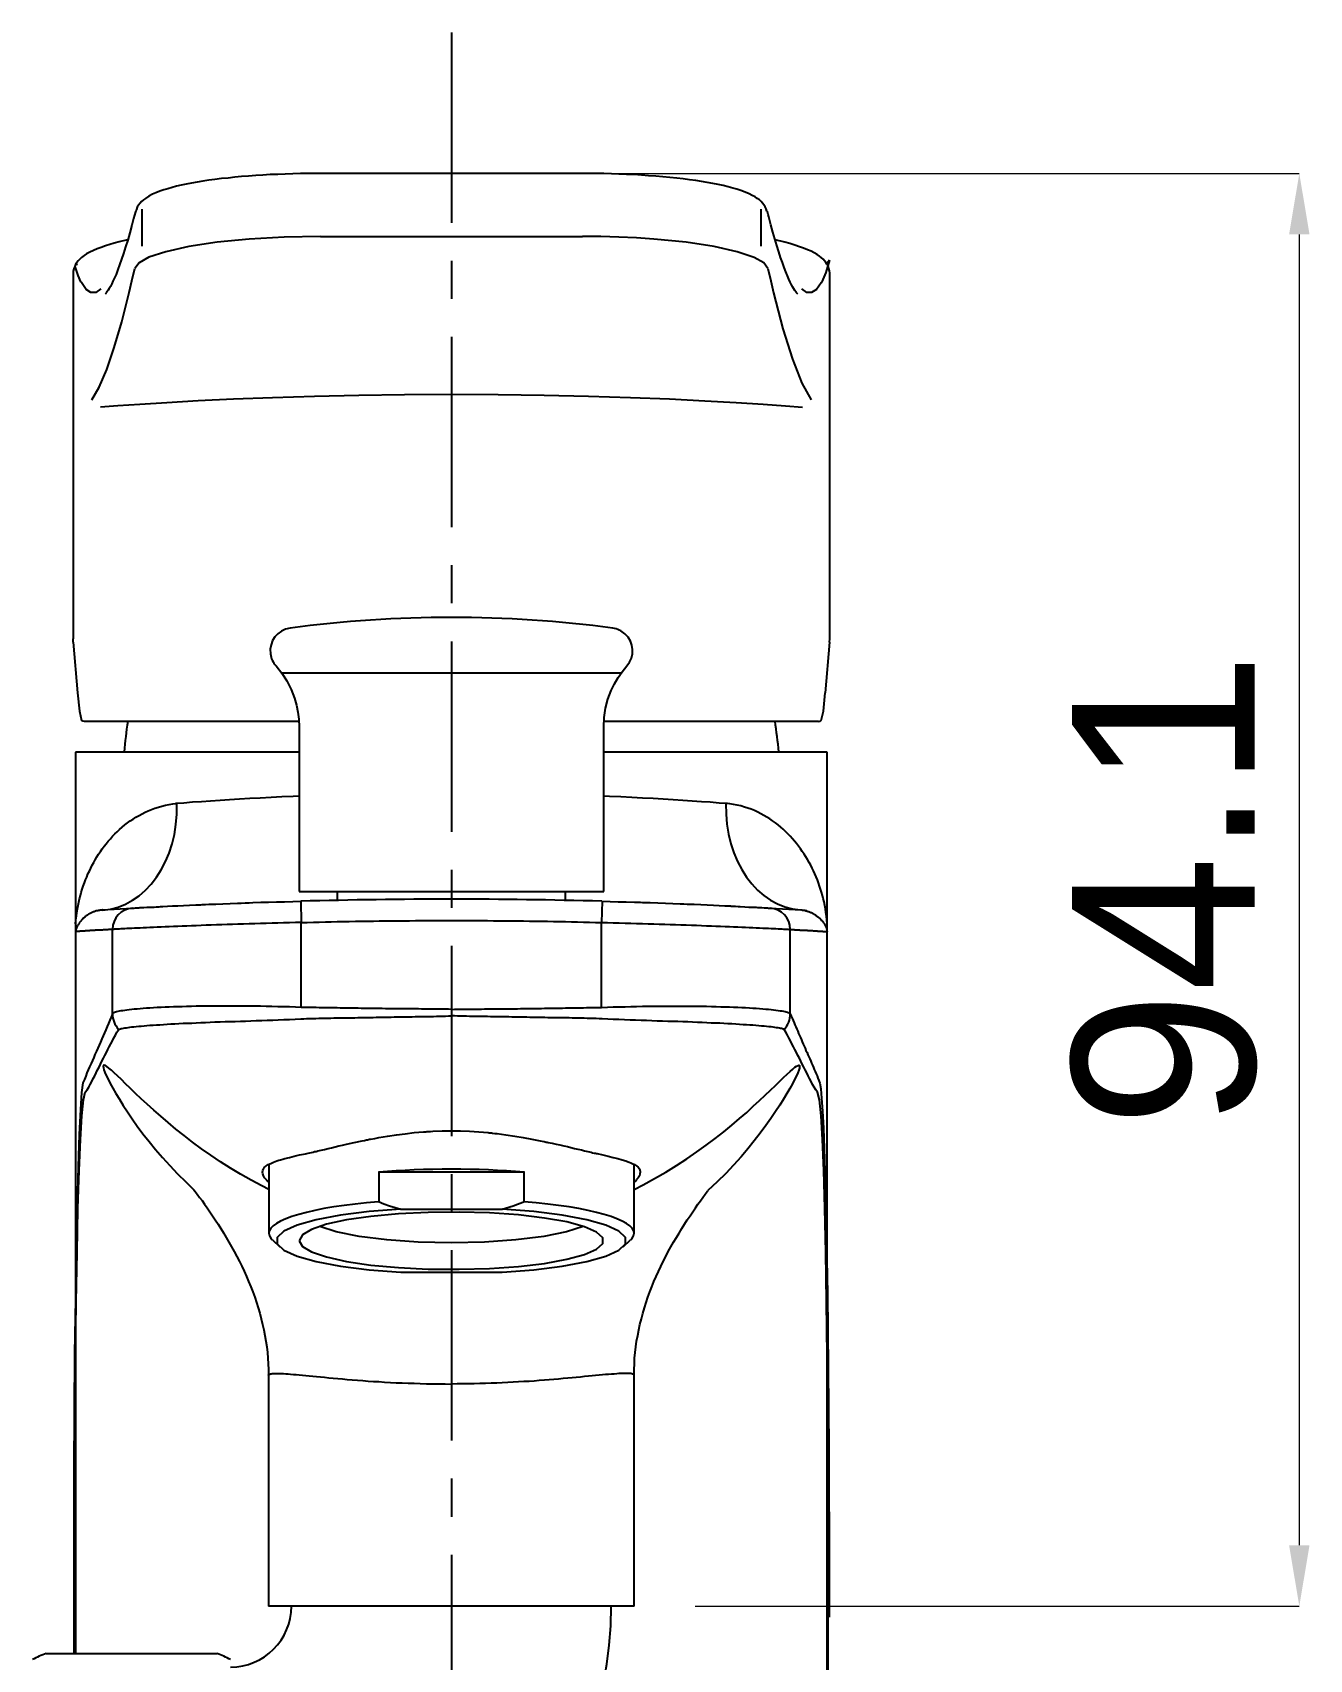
# Model space of a CAD drawing. Extents: x 0 to 1354, y 0 to 992.
# Drawn here: x 298.9 to 382.8, y 373.8 to 480.6 of the extents above; entities that cross this region are included whole.
import ezdxf

# ---------------------------------------------------------------- set-up
doc = ezdxf.new("R2010")
doc.units = 0
doc.header["$LTSCALE"] = 10
doc.header["$MEASUREMENT"] = 0
doc.header["$PDMODE"] = 3
doc.header["$PDSIZE"] = -10
doc.linetypes.add('CENTER', pattern=[2, 1.25, -0.25, 0.25, -0.25])
doc.layers.get('0').update_dxf_attribs({"linetype": 'CONTINUOUS'})
doc.layers.get('DEFPOINTS').update_dxf_attribs({"linetype": 'CONTINUOUS'})
doc.layers.add('1', color=7, linetype='CONTINUOUS')
doc.styles.add('Daelim Dimension', font='')
doc.styles.get('Daelim Dimension').set_extended_font_data('나눔고딕')
doc.dimstyles.new('DEFAULT', dxfattribs={"dimscale": 2, "dimtxt": 6, "dimasz": 2, "dimexe": 0, "dimexo": 2, "dimgap": 1, "dimtad": 1, "dimdec": 1, "dimzin": 9, "dimdsep": 46, "dimtxsty": 'Daelim Dimension', "dimcen": 0.5, "dimclrd": 5, "dimclre": 5, "dimclrt": 7, "dimadec": 1, "dimazin": 0, "dimtfac": 1, "dimtdec": 1, "dimtix": 1, "dimtmove": 0, "dimatfit": 3, "dimfxl": 1, "dimtolj": 1, "dimtzin": 1, "dimlwd": 9, "dimlwe": 9, "dimarcsym": 0})

# ---------------------------------------------------------------- blocks, each defined once
blk = doc.blocks.new('*D7')
at = {"color": 5, "lineweight": 9, "ltscale": 0.5, "transparency": 16777216}
for p, q in [((330.45, 471.39), (382.13, 471.39)), ((382.13, 467.39), (382.13, 381.27)), ((342.45, 377.27), (382.13, 377.27))]:
    blk.add_line(p, q, dxfattribs=at)
at = {"color": 5, "ltscale": 0.5, "transparency": 16777216}
for points in [[(381.46, 467.39), (382.8, 467.39), (382.13, 471.39)], [(381.46, 381.27), (382.8, 381.27), (382.13, 377.27)]]:
    blk.add_solid(points, dxfattribs=at)
at = {"layer": 'DEFPOINTS', "color": 0, "ltscale": 0.5, "transparency": 16777216}
for p in [(326.45, 471.39), (338.45, 377.27), (382.13, 377.27)]:
    blk.add_point(p, dxfattribs=at)
at = {"color": 7, "lineweight": -3, "ltscale": 0.5, "transparency": 16777216, "insert": (373.29, 424.33), "char_height": 12, "attachment_point": 5, "rotation": 90, "style": 'Daelim Dimension'}
blk.add_mtext('\\A1;94.1', dxfattribs=at)

msp = doc.modelspace()

# ---------------------------------------------------------------- linework, layer by layer
at = {"color": 1, "linetype": 'CENTER'}
msp.add_line((326.45, 480.65), (326.45, 307.06), dxfattribs=at)
for points in [[(317.85, 471.39), (317.45, 471.39), (317.05, 471.39), (316.54, 471.38), (316.04, 471.37), (315.53, 471.35), (315.04, 471.33), (314.55, 471.31), (314.07, 471.28), (313.6, 471.25), (313.13, 471.22), (312.67, 471.18), (312.22, 471.14), (311.78, 471.09), (311.34, 471.05), (310.92, 470.99), (310.52, 470.94), (310.12, 470.88), (309.74, 470.82), (309.38, 470.76), (309.03, 470.69), (308.71, 470.62), (308.4, 470.55), (308.1, 470.47), (307.82, 470.39), (307.55, 470.31), (307.29, 470.22), (307.04, 470.12), (306.81, 470.02), (306.58, 469.89), (306.36, 469.75), (306.23, 469.65), (306.1, 469.54), (306, 469.43), (305.9, 469.3), (305.82, 469.17), (305.76, 469.03), (305.74, 468.97), (305.72, 468.9)], [(335.05, 471.39), (317.85, 471.39)], [(347.17, 468.91), (347.17, 468.91), (347.17, 468.92), (347.12, 469.07), (347.05, 469.2), (346.97, 469.33), (346.88, 469.44), (346.78, 469.55), (346.67, 469.65), (346.53, 469.75), (346.39, 469.85), (346.2, 469.95), (346, 470.05), (345.74, 470.17), (345.46, 470.27), (345.2, 470.35), (344.93, 470.43), (344.62, 470.52), (344.29, 470.6), (343.96, 470.67), (343.61, 470.74), (343.25, 470.8), (342.87, 470.86), (342.49, 470.92), (342.09, 470.98), (341.67, 471.03), (341.24, 471.08), (340.8, 471.13), (340.34, 471.17), (339.88, 471.21), (339.4, 471.24), (338.92, 471.28), (338.43, 471.31), (337.95, 471.33), (337.45, 471.35), (336.96, 471.37), (336.46, 471.38), (335.96, 471.39), (335.45, 471.39), (335.25, 471.39), (335.05, 471.39)], [(305.69, 468.87), (305.57, 468.43), (305.46, 468), (305.32, 467.49), (305.19, 467.01), (305.05, 466.56), (304.92, 466.14), (304.79, 465.75), (304.66, 465.39), (304.54, 465.07), (304.42, 464.76), (304.32, 464.53), (304.22, 464.31), (304.14, 464.13), (304.05, 463.97), (303.98, 463.83), (303.9, 463.72), (303.85, 463.63), (303.79, 463.56), (303.75, 463.52), (303.72, 463.49), (303.71, 463.47)], [(305.7, 468.91), (305.69, 468.89), (305.69, 468.87)], [(306.11, 469.04), (306.11, 466.61)], [(346.78, 466.61), (346.78, 469.04)], [(347.21, 468.87), (347.2, 468.89), (347.2, 468.91)], [(349.19, 463.47), (349.17, 463.48), (349.15, 463.51), (349.11, 463.55), (349.06, 463.61), (349.01, 463.69), (348.94, 463.8), (348.87, 463.92), (348.79, 464.07), (348.7, 464.24), (348.61, 464.45), (348.51, 464.67), (348.4, 464.93), (348.3, 465.21), (348.18, 465.53), (348.06, 465.87), (347.94, 466.25), (347.81, 466.65), (347.69, 467.09), (347.56, 467.54), (347.42, 468.02), (347.29, 468.54), (347.25, 468.7), (347.21, 468.87)], [(317.85, 467.25), (315.46, 467.21), (313.17, 467.08), (311.06, 466.87), (309.2, 466.59), (307.69, 466.25), (306.57, 465.88), (305.94, 465.52), (305.66, 465.15)], [(317.85, 467.25), (335.05, 467.25)], [(347.23, 465.15), (346.96, 465.52), (346.33, 465.87), (345.21, 466.25), (343.7, 466.59), (341.86, 466.87), (339.75, 467.08), (338.61, 467.15), (337.44, 467.21), (336.26, 467.24), (335.05, 467.25), (335.05, 467.25), (335.05, 467.25)], [(305.18, 467.02), (304.63, 466.89), (304.31, 466.8), (304.01, 466.72), (303.72, 466.63), (303.45, 466.53), (303.19, 466.43), (302.95, 466.33), (302.71, 466.22), (302.49, 466.1), (302.32, 465.99), (302.16, 465.86), (302.05, 465.76), (301.94, 465.65), (301.85, 465.53), (301.77, 465.4), (301.71, 465.27), (301.65, 465.12), (301.61, 464.97), (301.6, 464.81), (301.6, 464.79), (301.61, 464.77)], [(351.28, 464.77), (351.29, 464.8), (351.29, 464.84), (351.28, 465), (351.23, 465.15), (351.18, 465.29), (351.11, 465.42), (351.04, 465.54), (350.95, 465.65), (350.85, 465.76), (350.74, 465.86), (350.61, 465.96), (350.47, 466.06), (350.27, 466.17), (350.07, 466.28), (349.83, 466.38), (349.58, 466.48), (349.3, 466.58), (348.99, 466.68), (348.68, 466.78), (348.35, 466.87), (347.71, 467.02)], [(302.12, 464.28), (301.94, 464.69), (301.75, 465.21)], [(301.81, 465.46), (301.9, 465.41)], [(302.83, 456.51), (303.32, 457.36), (303.81, 458.52), (304.31, 459.96), (304.8, 461.65), (305.29, 463.56), (305.47, 464.34), (305.66, 465.15)], [(347.23, 465.15), (347.42, 464.34), (347.61, 463.55), (348.22, 461.19), (348.84, 459.19), (349.45, 457.62), (350.07, 456.51)], [(351.28, 465.7), (351.03, 464.88), (350.77, 464.28)], [(351.28, 465.7), (351.08, 465.46)], [(301.6, 464.77), (301.6, 440.82)], [(303.43, 463.8), (303.1, 463.57), (302.77, 463.56), (302.46, 463.77), (302.15, 464.22), (302.14, 464.25), (302.12, 464.28)], [(350.77, 464.28), (350.75, 464.24), (350.73, 464.2), (350.42, 463.76), (350.1, 463.56), (349.78, 463.58), (349.46, 463.8)], [(351.29, 440.82), (351.29, 464.77)], [(303.4, 456.05), (304.53, 456.14), (305.99, 456.24), (307.76, 456.35), (309.81, 456.47), (312.14, 456.58), (314.7, 456.68), (317.45, 456.76), (320.36, 456.83), (323.37, 456.87), (326.44, 456.88), (329.52, 456.87), (332.53, 456.83), (335.45, 456.76), (338.21, 456.68), (340.77, 456.58), (343.1, 456.46), (345.15, 456.35), (346.92, 456.24), (348.38, 456.13), (349.5, 456.04)], [(301.61, 440.6), (301.6, 440.82)], [(301.61, 440.6), (301.89, 437.26)], [(351.28, 440.6), (351, 437.26)], [(351.28, 440.6), (351.29, 440.82)], [(314.93, 439.04), (315.31, 438.56), (315.64, 438.05), (315.92, 437.5), (316.14, 436.93), (316.27, 436.47), (316.37, 436), (316.43, 435.53), (316.45, 435.04)], [(315.29, 438.59), (337.6, 438.59)], [(336.45, 435.04), (336.48, 435.66), (336.57, 436.26), (336.72, 436.85), (336.94, 437.42), (337.15, 437.86), (337.39, 438.27), (337.66, 438.66), (337.97, 439.04)], [(301.89, 437.26), (302.02, 436.06), (302.15, 435.46)], [(350.74, 435.46), (350.88, 436.06), (351, 437.26)], [(302.35, 435.39), (302.24, 435.41), (302.15, 435.46)], [(316.41, 435.39), (313.73, 435.39), (311.2, 435.39), (308.91, 435.39), (306.9, 435.39), (305.22, 435.39), (303.9, 435.39), (302.95, 435.39), (302.35, 435.39)], [(316.45, 435.04), (316.45, 424.23)], [(336.45, 424.23), (336.45, 435.04)], [(350.55, 435.39), (349.95, 435.39), (349, 435.39), (347.68, 435.39), (346, 435.39), (343.99, 435.39), (341.7, 435.39), (339.18, 435.39), (336.49, 435.39)], [(350.55, 435.39), (350.66, 435.41), (350.74, 435.46)], [(301.77, 433.38), (301.77, 433.38), (301.77, 433.38)], [(302.14, 433.38), (301.77, 433.38)], [(316.43, 433.38), (313.88, 433.38), (311.51, 433.38), (309.35, 433.38), (307.28, 433.38), (305.5, 433.38), (304.03, 433.38), (302.94, 433.38), (302.16, 433.38)], [(350.73, 433.38), (349.95, 433.38), (348.86, 433.38), (347.39, 433.38), (345.62, 433.38), (343.54, 433.38), (341.38, 433.38), (339, 433.38), (336.45, 433.38)], [(351.12, 433.38), (350.75, 433.38)], [(351.12, 433.38), (351.12, 433.38), (351.12, 433.38)], [(314.45, 405.12), (314.42, 405.15), (314.4, 405.17), (314.39, 405.18), (314.37, 405.2), (314.35, 405.22), (314.32, 405.25), (314.29, 405.29), (314.18, 405.42), (314.11, 405.55), (314.06, 405.67), (314.05, 405.79), (314.06, 405.89), (314.11, 406), (314.12, 406.02), (314.14, 406.05), (314.16, 406.07), (314.18, 406.1), (314.23, 406.15), (314.28, 406.19), (314.42, 406.28), (314.58, 406.36), (314.77, 406.44), (314.99, 406.52), (315.11, 406.56), (315.23, 406.6), (315.37, 406.63), (315.51, 406.67), (315.81, 406.75), (316.13, 406.83), (316.48, 406.91), (316.86, 406.99), (317.05, 407.03), (317.25, 407.08), (317.36, 407.1), (317.46, 407.13), (317.51, 407.14), (317.57, 407.15), (317.62, 407.17), (317.68, 407.18), (317.9, 407.23), (318.12, 407.28), (318.35, 407.34), (318.58, 407.39), (318.82, 407.45), (319.06, 407.51), (319.3, 407.56), (319.55, 407.62), (320.06, 407.73), (320.59, 407.84), (320.73, 407.87), (320.86, 407.9), (320.93, 407.91), (321, 407.92), (321.07, 407.94), (321.14, 407.95), (321.41, 408), (321.69, 408.05), (322.26, 408.15), (322.83, 408.24), (323.42, 408.31), (324.01, 408.38), (324.31, 408.41), (324.61, 408.43), (324.69, 408.44), (324.76, 408.44), (324.84, 408.45), (324.91, 408.45), (325.07, 408.46), (325.22, 408.47), (325.83, 408.5), (326.43, 408.5), (327.04, 408.5), (327.64, 408.47), (328.25, 408.43), (328.85, 408.38), (328.93, 408.37), (329, 408.37), (329.08, 408.36), (329.15, 408.35), (329.3, 408.33), (329.45, 408.32), (329.74, 408.28), (330.03, 408.24), (330.61, 408.15), (331.17, 408.06), (331.73, 407.95), (332.27, 407.85), (332.41, 407.82), (332.54, 407.79), (332.61, 407.78), (332.67, 407.76), (332.74, 407.75), (332.8, 407.74), (333.06, 407.68), (333.32, 407.62), (333.57, 407.57), (333.82, 407.51), (334.06, 407.46), (334.29, 407.4), (334.53, 407.34), (334.75, 407.29), (334.98, 407.24), (335.19, 407.18), (335.41, 407.14), (335.62, 407.09), (335.72, 407.06), (335.82, 407.04), (335.87, 407.03), (335.92, 407.02), (335.97, 407.01), (336.02, 407), (336.4, 406.91), (336.75, 406.83), (337.07, 406.75), (337.37, 406.67), (337.65, 406.6), (337.9, 406.52), (337.95, 406.5), (338.01, 406.48), (338.06, 406.46), (338.12, 406.44), (338.22, 406.4), (338.31, 406.36), (338.47, 406.28), (338.61, 406.19), (338.71, 406.1), (338.79, 406), (338.8, 405.98), (338.81, 405.95), (338.82, 405.92), (338.83, 405.9), (338.84, 405.84), (338.85, 405.79), (338.83, 405.67), (338.79, 405.55), (338.71, 405.42), (338.61, 405.29), (338.55, 405.22), (338.48, 405.15), (338.44, 405.12)], [(314.45, 406.29), (314.45, 401.77)], [(338.44, 401.72), (338.44, 406.28)], [(321.65, 405.81), (331.24, 405.81)], [(321.67, 405.81), (322.24, 405.85), (322.82, 405.89), (323.41, 405.92), (324.01, 405.95), (324.61, 405.97), (325.22, 405.98), (325.83, 405.99), (326.45, 405.99), (327.06, 405.99), (327.67, 405.98), (328.28, 405.97), (328.89, 405.95), (329.48, 405.92), (330.07, 405.89), (330.65, 405.85), (331.22, 405.81)], [(321.67, 405.81), (321.67, 404.82), (321.67, 403.84)], [(331.22, 403.84), (331.22, 404.82), (331.22, 405.81)], [(321.66, 403.84), (320.88, 403.77), (320.12, 403.69), (319.4, 403.6), (318.72, 403.5), (318.07, 403.39), (317.47, 403.27), (316.92, 403.14), (316.42, 403.01), (315.97, 402.87), (315.57, 402.72), (315.23, 402.57), (314.96, 402.42), (314.74, 402.26), (314.58, 402.1), (314.49, 401.94), (314.45, 401.77), (314.49, 401.61), (314.58, 401.45), (314.68, 401.34)], [(323.12, 403.35), (321.04, 403.19), (319.16, 402.95), (317.57, 402.65), (316.31, 402.3), (315.45, 401.91), (315.01, 401.49), (315.01, 401.07), (315.45, 400.65), (316.31, 400.26), (317.57, 399.91), (319.16, 399.61), (321.04, 399.37), (323.12, 399.21)], [(316.45, 401.28), (316.66, 400.9), (317.26, 400.54), (318.25, 400.21), (319.56, 399.92), (321.16, 399.68), (322.98, 399.52), (324.93, 399.42), (326.95, 399.4), (328.95, 399.46), (330.85, 399.59), (332.56, 399.79), (334.03, 400.06), (335.18, 400.37), (335.98, 400.72), (336.39, 401.09), (336.39, 401.47), (335.98, 401.84), (335.18, 402.19), (334.03, 402.51), (332.56, 402.77), (330.85, 402.97), (328.95, 403.1), (326.95, 403.16), (324.93, 403.14), (322.98, 403.04), (321.16, 402.88), (319.56, 402.64), (318.25, 402.36), (317.26, 402.02), (316.66, 401.66), (316.45, 401.28)], [(321.65, 403.85), (322.01, 403.71), (322.38, 403.58), (322.75, 403.46), (323.12, 403.35)], [(323.12, 403.35), (329.77, 403.35)], [(329.77, 403.35), (330.51, 403.58), (331.24, 403.85)], [(329.77, 399.21), (331.86, 399.37), (333.73, 399.61), (335.33, 399.91), (336.58, 400.26), (337.44, 400.65), (337.88, 401.07), (337.88, 401.49), (337.44, 401.91), (336.58, 402.3), (335.33, 402.65), (333.73, 402.95), (331.86, 403.19), (329.77, 403.35)], [(338.22, 401.34), (338.31, 401.45), (338.41, 401.61), (338.44, 401.77), (338.41, 401.94), (338.31, 402.1), (338.16, 402.26), (337.94, 402.42), (337.66, 402.57), (337.32, 402.72), (336.93, 402.87), (336.48, 403.01), (335.97, 403.14), (335.42, 403.27), (334.82, 403.39), (334.18, 403.5), (333.49, 403.6), (332.77, 403.69), (332.02, 403.77), (331.23, 403.84)], [(326.45, 401.14), (324.27, 401.19), (322.21, 401.33), (320.38, 401.56), (318.88, 401.86), (317.8, 402.22)], [(335.1, 402.22), (334.01, 401.86), (332.51, 401.56), (330.68, 401.33), (328.63, 401.19), (326.45, 401.14)], [(314.69, 401.33), (315.17, 400.87)], [(337.73, 400.87), (338.2, 401.33)], [(323.12, 399.21), (329.77, 399.21)], [(338.45, 377.27), (338.24, 377.27), (337.64, 377.27), (336.65, 377.27), (335.31, 377.27), (333.68, 377.27), (331.79, 377.27), (329.73, 377.27), (327.55, 377.27), (325.33, 377.27), (323.15, 377.27), (321.09, 377.27), (319.2, 377.27), (317.57, 377.27), (316.23, 377.27), (315.24, 377.27), (314.64, 377.27), (314.43, 377.27)], [(299.83, 374.17), (299.86, 374.17), (299.9, 374.17), (299.95, 374.17), (300.02, 374.17), (300.1, 374.17), (300.12, 374.17), (300.14, 374.17), (300.17, 374.17), (300.19, 374.17), (300.24, 374.17), (300.3, 374.17), (300.42, 374.17), (300.55, 374.17), (300.69, 374.17), (300.85, 374.17), (300.89, 374.17), (300.93, 374.17), (300.97, 374.17), (301.01, 374.17), (301.1, 374.17), (301.19, 374.17), (301.37, 374.17), (301.57, 374.17), (301.77, 374.17), (301.98, 374.17), (302.09, 374.17), (302.2, 374.17), (302.25, 374.17), (302.31, 374.17), (302.36, 374.17), (302.42, 374.17), (302.65, 374.17), (302.89, 374.17), (303.13, 374.17), (303.37, 374.17), (303.62, 374.17), (303.88, 374.17), (303.94, 374.17), (304, 374.17), (304.07, 374.17), (304.13, 374.17), (304.26, 374.17), (304.39, 374.17), (304.65, 374.17), (304.91, 374.17), (305.17, 374.17), (305.44, 374.17), (305.57, 374.17), (305.7, 374.17), (305.77, 374.17), (305.83, 374.17), (305.9, 374.17), (305.97, 374.17), (306.23, 374.17), (306.49, 374.17), (306.75, 374.17), (307, 374.17), (307.25, 374.17), (307.5, 374.17), (307.62, 374.17), (307.75, 374.17), (307.81, 374.17), (307.87, 374.17), (307.93, 374.17), (307.99, 374.17), (308.22, 374.17), (308.45, 374.17), (308.68, 374.17), (308.89, 374.17), (309.1, 374.17), (309.3, 374.17), (309.4, 374.17), (309.5, 374.17), (309.55, 374.17), (309.59, 374.17), (309.64, 374.17), (309.69, 374.17), (309.86, 374.17), (310.03, 374.17), (310.18, 374.17), (310.32, 374.17), (310.46, 374.17), (310.58, 374.17), (310.6, 374.17), (310.63, 374.17), (310.66, 374.17), (310.68, 374.17), (310.73, 374.17), (310.78, 374.17), (310.86, 374.17), (310.92, 374.17), (310.98, 374.17), (311.01, 374.17), (311.02, 374.17), (311.03, 374.17), (311.03, 374.17), (311.04, 374.17), (311.04, 374.17), (311.04, 374.17)]]:
    msp.add_lwpolyline(points)
for points in [[(315.85, 441.52), (315.03, 441.41), (314.45, 440.66), (314.56, 439.83), (314.6, 439.54), (314.73, 439.26), (314.93, 439.04)], [(337.97, 439.04), (338.52, 439.65), (338.46, 440.6), (337.84, 441.15), (337.62, 441.35), (337.34, 441.48), (337.05, 441.52)]]:
    msp.add_open_spline(points, degree=3, knots=[0, 0, 0, 0, 1, 1, 1, 2, 2, 2, 2])
for points in [[(337.05, 441.52), (330.01, 442.46), (322.88, 442.46), (315.85, 441.52)], [(305.19, 435.39), (305.09, 434.73), (305.01, 434.06), (304.95, 433.39)], [(347.95, 433.39), (347.88, 434.06), (347.8, 434.73), (347.7, 435.4)], [(311.94, 373.27), (314.15, 373.27), (315.94, 375.06), (315.94, 377.27)], [(311.94, 352.27), (325.75, 352.27), (336.94, 363.46), (336.94, 377.27)], [(299.83, 374.17), (299.53, 374.05), (299.23, 373.91), (298.94, 373.77)], [(311.94, 373.77), (311.65, 373.91), (311.35, 374.05), (311.05, 374.17)]]:
    msp.add_open_spline(points, degree=3)
at = {"layer": '1'}
for p, q in [((316.55, 423.58), (316.59, 422.18)), ((336.34, 423.58), (336.31, 422.18)), ((316.59, 416.61), (316.59, 422.18)), ((336.31, 416.61), (336.31, 422.18)), ((304.19, 416.18), (304.19, 421.73)), ((348.7, 416.18), (348.7, 421.73)), ((314.44, 392.45), (314.44, 377.27)), ((338.44, 377.27), (338.44, 392.45))]:
    msp.add_line(p, q, dxfattribs=at)
for points in [[(301.77, 433.38), (301.77, 374.17)], [(351.12, 312.89), (351.12, 433.38)], [(301.77, 422.1), (301.79, 422.34), (301.82, 422.61), (301.85, 422.85), (301.89, 423.08), (301.93, 423.3), (301.98, 423.52), (302.03, 423.74), (302.08, 423.95), (302.14, 424.16), (302.2, 424.37), (302.27, 424.57), (302.34, 424.78), (302.42, 424.98), (302.5, 425.17), (302.58, 425.37), (302.67, 425.56), (302.76, 425.75), (302.86, 425.94), (302.96, 426.13), (303.06, 426.31), (303.17, 426.49), (303.28, 426.67), (303.4, 426.85), (303.52, 427.02), (303.65, 427.19), (303.78, 427.36), (303.91, 427.53), (304.05, 427.69), (304.2, 427.85), (304.35, 428), (304.5, 428.15), (304.66, 428.3), (304.83, 428.45), (305, 428.59), (305.17, 428.72), (305.35, 428.86), (305.54, 428.98), (305.73, 429.1), (305.93, 429.22), (306.13, 429.33), (306.33, 429.43), (306.54, 429.52), (306.76, 429.61), (306.98, 429.69), (307.2, 429.76), (307.44, 429.83), (307.67, 429.88), (307.92, 429.93), (308.16, 429.97), (308.42, 429.99)], [(316.45, 430.49), (316.06, 430.47), (315.32, 430.44), (314.6, 430.4), (313.89, 430.36), (313.21, 430.32), (312.54, 430.28), (311.88, 430.24), (311.25, 430.2), (310.63, 430.16), (310.03, 430.12), (309.44, 430.08), (308.87, 430.03), (308.32, 429.99)], [(344.58, 429.99), (344.02, 430.03), (343.45, 430.08), (342.87, 430.12), (342.26, 430.16), (341.65, 430.2), (341.01, 430.24), (340.36, 430.28), (339.69, 430.32), (339, 430.36), (338.29, 430.4), (337.57, 430.44), (336.83, 430.47), (336.45, 430.49)], [(351.12, 422.11), (351.1, 422.35), (351.08, 422.61), (351.04, 422.85), (351.01, 423.09), (350.96, 423.31), (350.92, 423.53), (350.87, 423.75), (350.81, 423.96), (350.75, 424.17), (350.69, 424.38), (350.62, 424.58), (350.55, 424.78), (350.48, 424.98), (350.4, 425.18), (350.31, 425.38), (350.23, 425.57), (350.13, 425.76), (350.04, 425.95), (349.94, 426.13), (349.83, 426.32), (349.72, 426.5), (349.61, 426.68), (349.49, 426.85), (349.37, 427.03), (349.25, 427.2), (349.12, 427.37), (348.98, 427.53), (348.84, 427.69), (348.7, 427.85), (348.55, 428.01), (348.39, 428.16), (348.23, 428.31), (348.07, 428.45), (347.9, 428.59), (347.72, 428.73), (347.54, 428.86), (347.35, 428.99), (347.16, 429.11), (346.97, 429.22), (346.77, 429.33), (346.56, 429.43), (346.35, 429.53), (346.14, 429.62), (345.92, 429.7), (345.69, 429.77), (345.46, 429.84), (345.22, 429.89), (344.98, 429.94), (344.73, 429.97), (344.47, 430)], [(305.53, 423.13), (305.56, 423.13), (305.61, 423.13), (305.69, 423.14), (305.79, 423.14), (305.8, 423.14), (305.82, 423.15), (305.84, 423.15), (305.85, 423.15), (305.88, 423.15), (305.92, 423.15), (305.99, 423.16), (306.07, 423.16), (306.25, 423.17), (306.45, 423.18), (306.67, 423.19), (306.92, 423.2), (307.05, 423.21), (307.19, 423.22), (307.26, 423.22), (307.34, 423.23), (307.41, 423.23), (307.49, 423.23), (307.8, 423.25), (308.13, 423.27), (308.49, 423.28), (308.86, 423.3), (309.25, 423.32), (309.66, 423.34), (309.76, 423.34), (309.87, 423.35), (309.98, 423.35), (310.08, 423.36), (310.3, 423.37), (310.52, 423.38), (310.97, 423.39), (311.44, 423.41), (311.91, 423.43), (312.4, 423.45), (312.65, 423.46), (312.9, 423.47), (313.16, 423.48), (313.41, 423.49), (313.93, 423.51), (314.44, 423.52), (314.97, 423.54), (315.49, 423.55), (316.03, 423.57), (316.56, 423.58)], [(316.45, 424.23), (316.67, 424.23), (317.31, 424.23), (318.36, 424.23), (319.76, 424.23), (321.45, 424.23), (323.36, 424.23), (325.4, 424.23), (327.49, 424.23), (329.54, 424.23), (331.45, 424.23), (333.14, 424.23), (334.54, 424.23), (335.58, 424.23), (336.23, 424.23), (336.45, 424.23)], [(318.95, 424.23), (318.95, 423.64)], [(333.95, 423.64), (333.95, 424.23)], [(336.33, 423.58), (336.87, 423.57), (337.4, 423.55), (337.93, 423.54), (338.46, 423.52), (338.53, 423.52), (338.59, 423.52), (338.66, 423.52), (338.73, 423.51), (338.86, 423.51), (338.99, 423.5), (339.24, 423.5), (339.5, 423.49), (340.01, 423.47), (340.5, 423.45), (340.99, 423.43), (341.46, 423.41), (341.7, 423.4), (341.93, 423.39), (341.99, 423.39), (342.05, 423.39), (342.11, 423.39), (342.16, 423.38), (342.28, 423.38), (342.39, 423.38), (342.83, 423.36), (343.25, 423.34), (343.65, 423.32), (344.04, 423.3), (344.41, 423.28), (344.77, 423.27), (344.81, 423.26), (344.86, 423.26), (344.9, 423.26), (344.94, 423.26), (345.02, 423.25), (345.11, 423.25), (345.27, 423.24), (345.42, 423.23), (345.71, 423.22), (345.98, 423.2), (346.23, 423.19), (346.45, 423.18), (346.55, 423.17), (346.65, 423.17), (346.7, 423.17), (346.74, 423.16), (346.79, 423.16), (346.83, 423.16), (346.98, 423.15), (347.11, 423.14), (347.21, 423.14), (347.28, 423.13), (347.33, 423.13), (347.36, 423.13)], [(303.22, 422.96), (303.17, 422.95), (303.12, 422.94), (303.08, 422.92), (303.03, 422.91), (302.98, 422.89), (302.94, 422.88), (302.89, 422.86), (302.85, 422.84), (302.81, 422.82), (302.77, 422.8), (302.73, 422.78), (302.69, 422.76), (302.65, 422.74), (302.61, 422.72), (302.58, 422.69), (302.54, 422.67), (302.51, 422.65), (302.47, 422.62), (302.44, 422.6), (302.41, 422.57), (302.38, 422.55), (302.35, 422.52), (302.32, 422.5), (302.29, 422.47), (302.26, 422.44), (302.23, 422.42), (302.2, 422.39), (302.18, 422.36), (302.15, 422.33), (302.13, 422.31), (302.1, 422.28), (302.08, 422.25), (302.06, 422.22), (302.03, 422.19), (302.01, 422.16), (301.99, 422.13), (301.97, 422.1), (301.95, 422.07), (301.93, 422.04), (301.91, 422.01), (301.9, 421.98), (301.88, 421.94), (301.86, 421.91), (301.85, 421.88), (301.83, 421.84), (301.82, 421.81), (301.81, 421.77), (301.79, 421.73), (301.78, 421.68), (301.77, 421.58)], [(303.53, 423.01), (303.52, 423.01), (303.51, 423), (303.51, 423), (303.5, 423), (303.5, 423), (303.49, 423), (303.48, 423), (303.48, 423), (303.47, 423), (303.46, 423), (303.46, 423), (303.45, 423), (303.44, 423), (303.44, 423), (303.43, 423), (303.43, 423), (303.42, 423), (303.41, 423), (303.41, 422.99), (303.4, 422.99), (303.39, 422.99), (303.39, 422.99), (303.38, 422.99), (303.38, 422.99), (303.37, 422.99), (303.36, 422.99), (303.36, 422.99), (303.35, 422.99), (303.35, 422.99), (303.34, 422.98), (303.33, 422.98), (303.33, 422.98), (303.32, 422.98), (303.32, 422.98), (303.31, 422.98), (303.3, 422.98), (303.3, 422.98), (303.29, 422.98), (303.29, 422.98), (303.28, 422.97), (303.27, 422.97), (303.27, 422.97), (303.26, 422.97), (303.26, 422.97), (303.25, 422.97), (303.25, 422.97), (303.24, 422.97), (303.23, 422.96), (303.23, 422.96), (303.22, 422.96)], [(303.46, 423.01), (305.53, 423.13)], [(316.59, 422.18), (316.2, 422.18), (315.82, 422.17), (315.43, 422.16), (315.05, 422.15), (314.67, 422.14), (314.28, 422.12), (313.91, 422.11), (313.53, 422.1), (313.16, 422.09), (312.79, 422.08), (312.43, 422.07), (312.07, 422.06), (311.72, 422.05), (311.37, 422.03), (311.02, 422.02), (310.68, 422.01), (310.35, 422), (310.02, 421.98), (309.69, 421.97), (309.38, 421.96), (309.07, 421.95), (308.77, 421.94), (308.48, 421.92), (308.19, 421.91), (307.91, 421.9), (307.64, 421.89), (307.38, 421.88), (307.13, 421.87), (306.88, 421.86), (306.65, 421.85), (306.42, 421.84), (306.21, 421.83), (306, 421.82), (305.81, 421.81), (305.63, 421.8), (305.45, 421.79), (305.29, 421.78), (305.14, 421.78), (304.99, 421.77), (304.86, 421.76), (304.74, 421.76), (304.63, 421.75), (304.54, 421.75), (304.45, 421.74), (304.38, 421.74), (304.32, 421.74), (304.27, 421.73), (304.23, 421.73), (304.21, 421.73), (304.19, 421.73)], [(316.59, 422.18), (316.98, 422.19), (317.38, 422.2), (317.77, 422.21), (318.17, 422.22), (318.56, 422.23), (318.95, 422.24), (319.35, 422.25), (319.74, 422.25), (320.14, 422.26), (320.53, 422.27), (320.93, 422.27), (321.32, 422.28), (321.71, 422.29), (322.11, 422.29), (322.5, 422.29), (322.9, 422.3), (323.29, 422.3), (323.69, 422.3), (324.08, 422.31), (324.48, 422.31), (324.87, 422.31), (325.26, 422.31), (325.66, 422.31), (326.05, 422.31), (326.45, 422.32), (326.84, 422.31), (327.24, 422.31), (327.63, 422.31), (328.02, 422.31), (328.42, 422.31), (328.81, 422.31), (329.21, 422.3), (329.6, 422.3), (330, 422.3), (330.39, 422.29), (330.78, 422.29), (331.18, 422.29), (331.57, 422.28), (331.97, 422.27), (332.36, 422.27), (332.76, 422.26), (333.15, 422.25), (333.55, 422.25), (333.94, 422.24), (334.33, 422.23), (334.73, 422.22), (335.12, 422.21), (335.52, 422.2), (335.91, 422.19), (336.31, 422.18)], [(336.31, 422.18), (336.69, 422.18), (337.08, 422.17), (337.46, 422.16), (337.85, 422.15), (338.23, 422.14), (338.61, 422.12), (338.99, 422.11), (339.36, 422.1), (339.73, 422.09), (340.1, 422.08), (340.46, 422.07), (340.82, 422.06), (341.17, 422.05), (341.52, 422.03), (341.87, 422.02), (342.21, 422.01), (342.55, 422), (342.88, 421.98), (343.2, 421.97), (343.52, 421.96), (343.82, 421.95), (344.12, 421.94), (344.42, 421.92), (344.7, 421.91), (344.98, 421.9), (345.25, 421.89), (345.51, 421.88), (345.77, 421.87), (346.01, 421.86), (346.25, 421.85), (346.47, 421.84), (346.69, 421.83), (346.89, 421.82), (347.08, 421.81), (347.27, 421.8), (347.44, 421.79), (347.6, 421.78), (347.76, 421.78), (347.9, 421.77), (348.03, 421.76), (348.15, 421.76), (348.26, 421.75), (348.36, 421.75), (348.44, 421.74), (348.51, 421.74), (348.57, 421.74), (348.62, 421.73), (348.66, 421.73), (348.69, 421.73), (348.7, 421.73)], [(347.36, 423.13), (349.43, 423.01)], [(349.47, 423.01), (349.47, 423.01), (349.48, 423), (349.49, 423), (349.49, 423), (349.5, 423), (349.51, 423), (349.51, 423), (349.52, 423), (349.53, 423), (349.53, 423), (349.54, 423), (349.55, 423), (349.55, 423), (349.56, 423), (349.56, 423), (349.57, 423), (349.58, 423), (349.58, 422.99), (349.59, 422.99), (349.6, 422.99), (349.6, 422.99), (349.61, 422.99), (349.61, 422.99), (349.62, 422.99), (349.63, 422.99), (349.63, 422.99), (349.64, 422.99), (349.65, 422.99), (349.65, 422.99), (349.66, 422.98), (349.66, 422.98), (349.67, 422.98), (349.68, 422.98), (349.68, 422.98), (349.69, 422.98), (349.69, 422.98), (349.7, 422.98), (349.71, 422.98), (349.71, 422.97), (349.72, 422.97), (349.72, 422.97), (349.73, 422.97), (349.74, 422.97), (349.74, 422.97), (349.75, 422.97), (349.75, 422.97), (349.76, 422.97), (349.76, 422.96), (349.77, 422.96), (349.78, 422.96)], [(349.67, 422.97), (349.72, 422.96), (349.77, 422.94), (349.82, 422.93), (349.87, 422.91), (349.91, 422.9), (349.96, 422.88), (350, 422.86), (350.04, 422.85), (350.09, 422.83), (350.13, 422.81), (350.17, 422.79), (350.2, 422.77), (350.24, 422.74), (350.28, 422.72), (350.32, 422.7), (350.35, 422.68), (350.39, 422.65), (350.42, 422.63), (350.45, 422.61), (350.49, 422.58), (350.52, 422.56), (350.55, 422.53), (350.58, 422.5), (350.61, 422.48), (350.64, 422.45), (350.66, 422.42), (350.69, 422.4), (350.72, 422.37), (350.74, 422.34), (350.77, 422.31), (350.79, 422.28), (350.82, 422.26), (350.84, 422.23), (350.86, 422.2), (350.88, 422.17), (350.9, 422.14), (350.92, 422.11), (350.94, 422.08), (350.96, 422.05), (350.98, 422.01), (351, 421.98), (351.01, 421.95), (351.03, 421.92), (351.04, 421.88), (351.06, 421.85), (351.07, 421.81), (351.09, 421.78), (351.1, 421.73), (351.11, 421.69), (351.12, 421.59)], [(304.19, 421.73), (304.14, 421.73), (304.09, 421.72), (304.04, 421.72), (303.99, 421.72), (303.94, 421.72), (303.89, 421.71), (303.84, 421.71), (303.79, 421.71), (303.74, 421.7), (303.69, 421.7), (303.64, 421.7), (303.59, 421.7), (303.53, 421.69), (303.48, 421.69), (303.43, 421.69), (303.38, 421.68), (303.33, 421.68), (303.28, 421.68), (303.23, 421.68), (303.18, 421.67), (303.13, 421.67), (303.08, 421.67), (303.03, 421.66), (302.98, 421.66), (302.93, 421.66), (302.88, 421.65), (302.83, 421.65), (302.78, 421.65), (302.73, 421.65), (302.68, 421.64), (302.63, 421.64), (302.58, 421.64), (302.53, 421.63), (302.48, 421.63), (302.42, 421.63), (302.37, 421.62), (302.32, 421.62), (302.27, 421.62), (302.22, 421.62), (302.17, 421.61), (302.12, 421.61), (302.07, 421.61), (302.02, 421.6), (301.97, 421.6), (301.92, 421.6), (301.87, 421.59), (301.82, 421.59), (301.77, 421.59)], [(348.7, 421.73), (348.75, 421.73), (348.8, 421.72), (348.85, 421.72), (348.9, 421.72), (348.96, 421.72), (349.01, 421.71), (349.06, 421.71), (349.11, 421.71), (349.16, 421.7), (349.21, 421.7), (349.26, 421.7), (349.31, 421.7), (349.36, 421.69), (349.41, 421.69), (349.46, 421.69), (349.51, 421.68), (349.56, 421.68), (349.61, 421.68), (349.66, 421.68), (349.71, 421.67), (349.76, 421.67), (349.81, 421.67), (349.86, 421.66), (349.91, 421.66), (349.96, 421.66), (350.01, 421.65), (350.07, 421.65), (350.12, 421.65), (350.17, 421.65), (350.22, 421.64), (350.27, 421.64), (350.32, 421.64), (350.37, 421.63), (350.42, 421.63), (350.47, 421.63), (350.52, 421.62), (350.57, 421.62), (350.62, 421.62), (350.67, 421.62), (350.72, 421.61), (350.77, 421.61), (350.82, 421.61), (350.87, 421.6), (350.92, 421.6), (350.97, 421.6), (351.02, 421.59), (351.07, 421.59), (351.12, 421.59)], [(304.19, 416.18), (304.1, 415.97), (304.01, 415.76), (303.93, 415.55), (303.84, 415.35), (303.75, 415.14), (303.66, 414.94), (303.57, 414.74), (303.49, 414.53), (303.4, 414.33), (303.31, 414.13), (303.22, 413.92), (303.13, 413.72), (303.04, 413.52), (302.96, 413.31), (302.87, 413.11), (302.78, 412.91), (302.69, 412.7), (302.6, 412.5), (302.51, 412.3), (302.43, 412.09), (302.34, 411.87), (302.25, 411.64), (302.16, 411.02), (302.08, 409.89), (302, 408.25), (301.93, 406.15), (301.86, 403.62), (301.8, 400.68), (301.75, 397.43), (301.7, 393.86), (301.67, 390.11), (301.65, 386.19), (301.65, 382.16), (301.65, 378.13), (301.65, 374.17)], [(316.59, 416.61), (316.2, 416.63), (315.81, 416.64), (315.43, 416.64), (315.05, 416.65), (314.66, 416.66), (314.28, 416.67), (313.9, 416.68), (313.53, 416.68), (313.16, 416.69), (312.79, 416.69), (312.43, 416.69), (312.07, 416.69), (311.72, 416.69), (311.37, 416.69), (311.02, 416.69), (310.68, 416.69), (310.34, 416.69), (310.01, 416.68), (309.69, 416.68), (309.37, 416.67), (309.06, 416.66), (308.76, 416.65), (308.47, 416.65), (308.19, 416.64), (307.91, 416.63), (307.64, 416.62), (307.38, 416.6), (307.12, 416.59), (306.88, 416.58), (306.64, 416.56), (306.42, 416.55), (306.2, 416.53), (306, 416.52), (305.81, 416.5), (305.62, 416.49), (305.45, 416.47), (305.29, 416.45), (305.13, 416.43), (304.99, 416.41), (304.86, 416.39), (304.74, 416.37), (304.63, 416.35), (304.54, 416.33), (304.45, 416.31), (304.38, 416.29), (304.32, 416.27), (304.27, 416.25), (304.23, 416.22), (304.21, 416.2), (304.19, 416.18)], [(304.6, 415.15), (304.62, 415.17), (304.66, 415.18), (304.71, 415.19), (304.76, 415.21), (304.83, 415.23), (304.91, 415.24), (305, 415.26), (305.1, 415.27), (305.21, 415.29), (305.33, 415.3), (305.46, 415.32), (305.6, 415.34), (305.75, 415.35), (305.91, 415.37), (306.08, 415.38), (306.26, 415.4), (306.45, 415.41), (306.65, 415.43), (306.85, 415.44), (307.07, 415.46), (307.3, 415.47), (307.53, 415.49), (307.78, 415.5), (308.03, 415.52), (308.29, 415.53), (308.55, 415.54), (308.82, 415.56), (309.1, 415.57), (309.39, 415.58), (309.68, 415.6), (309.98, 415.61), (310.29, 415.62), (310.6, 415.63), (310.92, 415.65), (311.25, 415.66), (311.58, 415.67), (311.91, 415.68), (312.25, 415.69), (312.59, 415.7), (312.93, 415.71), (313.28, 415.73), (313.63, 415.74), (313.99, 415.75), (314.35, 415.76), (314.71, 415.77), (315.08, 415.79), (315.44, 415.81), (315.81, 415.82), (316.18, 415.84), (316.55, 415.86)], [(316.55, 415.86), (316.75, 415.86), (316.94, 415.87), (317.14, 415.87), (317.34, 415.88), (317.54, 415.88), (317.74, 415.89), (317.93, 415.89), (318.13, 415.9), (318.33, 415.9), (318.53, 415.9), (318.73, 415.91), (318.92, 415.91), (319.12, 415.92), (319.32, 415.92), (319.52, 415.92), (319.72, 415.93), (319.91, 415.93), (320.11, 415.93), (320.31, 415.94), (320.51, 415.94), (320.71, 415.94), (320.9, 415.95), (321.1, 415.95), (321.3, 415.95), (321.5, 415.96), (321.7, 415.96), (321.89, 415.96), (322.09, 415.97), (322.29, 415.97), (322.49, 415.97), (322.69, 415.98), (322.88, 415.98), (323.08, 415.98), (323.28, 415.98), (323.48, 415.99), (323.68, 415.99), (323.87, 415.99), (324.07, 416), (324.27, 416), (324.47, 416), (324.67, 416), (324.86, 416.01), (325.06, 416.01), (325.26, 416.01), (325.46, 416.02), (325.66, 416.02), (325.85, 416.03), (326.05, 416.03), (326.25, 416.05), (326.45, 416.05)], [(326.45, 416.47), (326.25, 416.49), (326.05, 416.49), (325.86, 416.49), (325.66, 416.5), (325.46, 416.5), (325.26, 416.5), (325.07, 416.5), (324.87, 416.5), (324.67, 416.5), (324.48, 416.5), (324.28, 416.51), (324.08, 416.51), (323.88, 416.51), (323.69, 416.51), (323.49, 416.51), (323.29, 416.51), (323.09, 416.51), (322.9, 416.52), (322.7, 416.52), (322.5, 416.52), (322.31, 416.52), (322.11, 416.52), (321.91, 416.53), (321.71, 416.53), (321.52, 416.53), (321.32, 416.53), (321.12, 416.53), (320.93, 416.54), (320.73, 416.54), (320.53, 416.54), (320.33, 416.55), (320.14, 416.55), (319.94, 416.55), (319.74, 416.55), (319.55, 416.56), (319.35, 416.56), (319.15, 416.56), (318.95, 416.57), (318.76, 416.57), (318.56, 416.57), (318.36, 416.58), (318.17, 416.58), (317.97, 416.58), (317.77, 416.58), (317.57, 416.59), (317.38, 416.59), (317.18, 416.59), (316.98, 416.6), (316.78, 416.6), (316.59, 416.61)], [(326.45, 416.47), (326.64, 416.49), (326.84, 416.49), (327.04, 416.49), (327.24, 416.5), (327.43, 416.5), (327.63, 416.5), (327.83, 416.5), (328.02, 416.5), (328.22, 416.5), (328.42, 416.5), (328.62, 416.51), (328.81, 416.51), (329.01, 416.51), (329.21, 416.51), (329.4, 416.51), (329.6, 416.51), (329.8, 416.51), (330, 416.52), (330.19, 416.52), (330.39, 416.52), (330.59, 416.52), (330.78, 416.52), (330.98, 416.53), (331.18, 416.53), (331.38, 416.53), (331.57, 416.53), (331.77, 416.53), (331.97, 416.54), (332.17, 416.54), (332.36, 416.54), (332.56, 416.55), (332.76, 416.55), (332.95, 416.55), (333.15, 416.55), (333.35, 416.56), (333.55, 416.56), (333.74, 416.56), (333.94, 416.57), (334.14, 416.57), (334.33, 416.57), (334.53, 416.58), (334.73, 416.58), (334.93, 416.58), (335.12, 416.58), (335.32, 416.59), (335.52, 416.59), (335.71, 416.59), (335.91, 416.6), (336.11, 416.6), (336.31, 416.61)], [(336.34, 415.86), (336.15, 415.86), (335.95, 415.87), (335.75, 415.87), (335.55, 415.88), (335.36, 415.88), (335.16, 415.89), (334.96, 415.89), (334.76, 415.9), (334.56, 415.9), (334.37, 415.9), (334.17, 415.91), (333.97, 415.91), (333.77, 415.92), (333.57, 415.92), (333.38, 415.92), (333.18, 415.93), (332.98, 415.93), (332.78, 415.93), (332.58, 415.94), (332.39, 415.94), (332.19, 415.94), (331.99, 415.95), (331.79, 415.95), (331.59, 415.95), (331.4, 415.96), (331.2, 415.96), (331, 415.96), (330.8, 415.97), (330.6, 415.97), (330.41, 415.97), (330.21, 415.98), (330.01, 415.98), (329.81, 415.98), (329.61, 415.98), (329.42, 415.99), (329.22, 415.99), (329.02, 415.99), (328.82, 416), (328.62, 416), (328.43, 416), (328.23, 416), (328.03, 416.01), (327.83, 416.01), (327.63, 416.01), (327.44, 416.02), (327.24, 416.02), (327.04, 416.03), (326.84, 416.03), (326.64, 416.05), (326.45, 416.05)], [(336.31, 416.61), (336.69, 416.63), (337.08, 416.64), (337.46, 416.64), (337.85, 416.65), (338.23, 416.66), (338.61, 416.67), (338.99, 416.68), (339.36, 416.68), (339.74, 416.69), (340.1, 416.69), (340.46, 416.69), (340.82, 416.69), (341.18, 416.69), (341.53, 416.69), (341.87, 416.69), (342.21, 416.69), (342.55, 416.69), (342.88, 416.68), (343.2, 416.68), (343.52, 416.67), (343.83, 416.66), (344.13, 416.65), (344.42, 416.65), (344.71, 416.64), (344.98, 416.63), (345.25, 416.62), (345.52, 416.6), (345.77, 416.59), (346.02, 416.58), (346.25, 416.56), (346.47, 416.55), (346.69, 416.53), (346.89, 416.52), (347.09, 416.5), (347.27, 416.49), (347.44, 416.47), (347.61, 416.45), (347.76, 416.43), (347.9, 416.41), (348.03, 416.39), (348.15, 416.37), (348.26, 416.35), (348.36, 416.33), (348.44, 416.31), (348.51, 416.29), (348.57, 416.27), (348.62, 416.25), (348.66, 416.22), (348.69, 416.2), (348.7, 416.18)], [(348.3, 415.15), (348.27, 415.17), (348.23, 415.18), (348.19, 415.19), (348.13, 415.21), (348.06, 415.23), (347.99, 415.24), (347.9, 415.26), (347.8, 415.27), (347.69, 415.29), (347.57, 415.3), (347.44, 415.32), (347.29, 415.34), (347.14, 415.35), (346.98, 415.37), (346.81, 415.38), (346.63, 415.4), (346.44, 415.41), (346.25, 415.43), (346.04, 415.44), (345.82, 415.46), (345.6, 415.47), (345.36, 415.49), (345.12, 415.5), (344.87, 415.52), (344.61, 415.53), (344.34, 415.54), (344.07, 415.56), (343.79, 415.57), (343.51, 415.58), (343.21, 415.6), (342.91, 415.61), (342.6, 415.62), (342.29, 415.63), (341.97, 415.65), (341.65, 415.66), (341.32, 415.67), (340.98, 415.68), (340.65, 415.69), (340.31, 415.7), (339.96, 415.71), (339.61, 415.73), (339.26, 415.74), (338.9, 415.75), (338.54, 415.76), (338.18, 415.77), (337.82, 415.79), (337.45, 415.81), (337.08, 415.82), (336.72, 415.84), (336.34, 415.86)], [(348.7, 416.18), (348.76, 416.03), (348.82, 415.89), (348.88, 415.75), (348.95, 415.6), (349.01, 415.46), (349.07, 415.32), (349.13, 415.18), (349.19, 415.04), (349.25, 414.9), (349.31, 414.76), (349.37, 414.62), (349.43, 414.48), (349.49, 414.34), (349.55, 414.2), (349.61, 414.06), (349.67, 413.92), (349.73, 413.78), (349.8, 413.64), (349.86, 413.5), (349.92, 413.36), (349.98, 413.22), (350.04, 413.08), (350.1, 412.94), (350.16, 412.8), (350.22, 412.66), (350.28, 412.52), (350.34, 412.39), (350.4, 412.24), (350.46, 412.1), (350.52, 411.95), (350.58, 411.8), (350.64, 411.63), (350.7, 411.26), (350.76, 410.64), (350.82, 409.78), (350.88, 408.68), (350.93, 407.36), (350.98, 405.83), (351.03, 404.09), (351.07, 402.15), (351.11, 400.05), (351.14, 397.8), (351.17, 395.4), (351.2, 392.88), (351.22, 390.28), (351.23, 387.61), (351.24, 384.86), (351.25, 382.09), (351.25, 379.31), (351.25, 376.54)], [(301.71, 374.17), (301.72, 378.04), (301.72, 382.06), (301.72, 386.08), (301.73, 389.98), (301.76, 393.72), (301.81, 397.27), (301.86, 400.5), (301.92, 403.4), (302, 405.89), (302.08, 407.93), (302.18, 409.49), (302.28, 410.53), (302.4, 411.03), (302.52, 411.2), (302.63, 411.37), (302.73, 411.55), (302.83, 411.74), (302.92, 411.93), (303.02, 412.12), (303.11, 412.31), (303.21, 412.5), (303.31, 412.69), (303.4, 412.88), (303.5, 413.07), (303.59, 413.26), (303.69, 413.45), (303.79, 413.64), (303.89, 413.83), (303.98, 414.02), (304.08, 414.21), (304.18, 414.4), (304.28, 414.6), (304.38, 414.78), (304.48, 414.97), (304.6, 415.15)], [(351.18, 369.98), (351.18, 374.01), (351.18, 378.04), (351.18, 382.06), (351.17, 386.08), (351.16, 389.98), (351.13, 393.72), (351.09, 397.27), (351.04, 400.5), (350.97, 403.4), (350.9, 405.89), (350.81, 407.93), (350.72, 409.49), (350.61, 410.53), (350.49, 411.03), (350.38, 411.2), (350.27, 411.37), (350.16, 411.55), (350.07, 411.74), (349.97, 411.93), (349.88, 412.12), (349.78, 412.31), (349.68, 412.5), (349.59, 412.69), (349.49, 412.88), (349.4, 413.07), (349.3, 413.26), (349.2, 413.45), (349.11, 413.64), (349.01, 413.83), (348.91, 414.02), (348.81, 414.21), (348.71, 414.4), (348.61, 414.6), (348.51, 414.78), (348.41, 414.97), (348.3, 415.15)], [(314.45, 404.65), (313.99, 404.89), (313.29, 405.26), (312.6, 405.65), (311.93, 406.05), (311.28, 406.47), (310.65, 406.89), (310.04, 407.32), (309.45, 407.75), (308.89, 408.18), (308.35, 408.61), (307.84, 409.04), (307.36, 409.45), (306.9, 409.85), (306.47, 410.24), (306.07, 410.61), (305.7, 410.96), (305.36, 411.29), (305.05, 411.59), (304.77, 411.86), (304.52, 412.1), (304.31, 412.3), (304.12, 412.48), (303.95, 412.62), (303.82, 412.72), (303.72, 412.78), (303.65, 412.8), (303.6, 412.79), (303.58, 412.74), (303.59, 412.64), (303.63, 412.51), (303.69, 412.34), (303.78, 412.13), (303.9, 411.89), (304.04, 411.61), (304.21, 411.3), (304.41, 410.95), (304.64, 410.57), (304.89, 410.17), (305.18, 409.74), (305.49, 409.28), (305.82, 408.8), (306.19, 408.31), (306.59, 407.8), (307.01, 407.28), (307.47, 406.75), (307.95, 406.21), (308.46, 405.67), (309, 405.14), (309.54, 404.62)], [(338.44, 404.65), (339.03, 404.95), (339.79, 405.36), (340.52, 405.79), (341.23, 406.22), (341.91, 406.66), (342.56, 407.11), (343.18, 407.55), (343.77, 408), (344.33, 408.44), (344.86, 408.88), (345.36, 409.3), (345.84, 409.71), (346.27, 410.11), (346.68, 410.48), (347.06, 410.84), (347.41, 411.17), (347.72, 411.47), (348.01, 411.75), (348.26, 412), (348.49, 412.21), (348.69, 412.4), (348.86, 412.55), (349, 412.67), (349.12, 412.75), (349.21, 412.79), (349.27, 412.8), (349.3, 412.78), (349.31, 412.71), (349.3, 412.61), (349.26, 412.48), (349.19, 412.31), (349.1, 412.1), (348.98, 411.86), (348.84, 411.59), (348.67, 411.28), (348.48, 410.94), (348.26, 410.57), (348.01, 410.18), (347.73, 409.76), (347.43, 409.31), (347.1, 408.84), (346.73, 408.35), (346.34, 407.84), (345.92, 407.32), (345.47, 406.79), (344.98, 406.25), (344.46, 405.7), (343.91, 405.15), (343.29, 404.57)], [(309.54, 404.62), (309.62, 404.52), (309.76, 404.33), (309.91, 404.12), (310.07, 403.91), (310.23, 403.68), (310.4, 403.43), (310.58, 403.18), (310.76, 402.92), (310.94, 402.65), (311.12, 402.37), (311.3, 402.08), (311.48, 401.79), (311.66, 401.49), (311.84, 401.19), (312.01, 400.88), (312.18, 400.56), (312.35, 400.25), (312.52, 399.92), (312.68, 399.6), (312.83, 399.27), (312.99, 398.93), (313.13, 398.6), (313.27, 398.26), (313.4, 397.91), (313.53, 397.56), (313.65, 397.21), (313.76, 396.86), (313.87, 396.51), (313.96, 396.15), (314.05, 395.78), (314.13, 395.42), (314.2, 395.05), (314.26, 394.68), (314.32, 394.31), (314.36, 393.94), (314.4, 393.57), (314.42, 393.2), (314.43, 392.82), (314.44, 392.45)], [(338.44, 392.45), (338.44, 392.82), (338.46, 393.19), (338.48, 393.57), (338.52, 393.94), (338.56, 394.31), (338.61, 394.68), (338.68, 395.05), (338.75, 395.42), (338.83, 395.78), (338.92, 396.14), (339.01, 396.5), (339.12, 396.86), (339.23, 397.21), (339.35, 397.56), (339.47, 397.91), (339.61, 398.25), (339.75, 398.59), (339.89, 398.93), (340.04, 399.26), (340.2, 399.59), (340.36, 399.92), (340.52, 400.24), (340.69, 400.56), (340.86, 400.87), (341.04, 401.18), (341.22, 401.48), (341.4, 401.78), (341.58, 402.08), (341.76, 402.36), (341.94, 402.64), (342.12, 402.91), (342.3, 403.18), (342.47, 403.43), (342.64, 403.67), (342.8, 403.9), (342.96, 404.12), (343.11, 404.33), (343.25, 404.51), (343.29, 404.57)], [(314.44, 392.45), (314.44, 392.47), (314.46, 392.49), (314.48, 392.51), (314.52, 392.52), (314.56, 392.53), (314.62, 392.54), (314.68, 392.55), (314.76, 392.56), (314.84, 392.56), (314.94, 392.56), (315.04, 392.56), (315.16, 392.56), (315.29, 392.55), (315.42, 392.55), (315.57, 392.54), (315.72, 392.53), (315.89, 392.51), (316.07, 392.5), (316.25, 392.48), (316.45, 392.47), (316.66, 392.45), (316.88, 392.43), (317.1, 392.4), (317.34, 392.38), (317.59, 392.36), (317.85, 392.33), (318.12, 392.31), (318.4, 392.28), (318.69, 392.25), (318.99, 392.23), (319.3, 392.2), (319.61, 392.17), (319.94, 392.14), (320.27, 392.12), (320.62, 392.09), (320.97, 392.06), (321.33, 392.04), (321.69, 392.02), (322.06, 391.99), (322.44, 391.97), (322.82, 391.95), (323.21, 391.94), (323.61, 391.92), (324, 391.91), (324.4, 391.89), (324.81, 391.88), (325.21, 391.87), (325.62, 391.87), (326.03, 391.87), (326.44, 391.86)], [(338.44, 392.45), (338.43, 392.47), (338.42, 392.49), (338.39, 392.51), (338.34, 392.52), (338.29, 392.54), (338.23, 392.55), (338.15, 392.55), (338.06, 392.56), (337.96, 392.56), (337.85, 392.56), (337.73, 392.56), (337.6, 392.55), (337.45, 392.55), (337.3, 392.54), (337.13, 392.52), (336.95, 392.51), (336.77, 392.49), (336.57, 392.48), (336.36, 392.46), (336.15, 392.44), (335.92, 392.42), (335.68, 392.4), (335.44, 392.37), (335.18, 392.35), (334.92, 392.32), (334.65, 392.3), (334.37, 392.27), (334.09, 392.24), (333.79, 392.22), (333.49, 392.19), (333.18, 392.16), (332.87, 392.14), (332.55, 392.11), (332.22, 392.09), (331.89, 392.06), (331.55, 392.04), (331.21, 392.02), (330.86, 392), (330.51, 391.98), (330.15, 391.96), (329.79, 391.94), (329.43, 391.93), (329.06, 391.91), (328.69, 391.9), (328.32, 391.89), (327.94, 391.88), (327.57, 391.87), (327.19, 391.87), (326.82, 391.87), (326.44, 391.86)]]:
    msp.add_lwpolyline(points, dxfattribs=at)
for centre, major_axis, ratio, start_param, end_param in [((303.1, 429.99), (-0.43, 6.99), 0.759821, 3.141593, 4.665587), ((349.8, 430), (0.43, 6.99), 0.759821, 1.617599, 3.141593), ((305.59, 421.73), (0.08, -1.4), 0.999763, 3.141593, 4.656407), ((347.3, 421.73), (-0.08, -1.4), 0.999763, 1.626779, 3.141593), ((305.69, 416.18), (1.43, -0.45), 0.997323, 3.443689, 4.19562), ((347.2, 416.18), (-1.43, -0.45), 0.997323, 2.087566, 2.839496)]:
    msp.add_ellipse(centre, major_axis=major_axis, ratio=ratio, start_param=start_param, end_param=end_param, dxfattribs=at)
msp.add_open_spline([(336.33, 423.58), (329.74, 423.76), (323.15, 423.76), (316.56, 423.58)], degree=3, dxfattribs=at)

# ---------------------------------------------------------------- dimensions: what is measured, and where the dimension line sits
at = {"color": 5, "lineweight": -3, "ltscale": 0.5}
dim = msp.add_linear_dim(base=(382.13, 377.27), p1=(326.45, 471.39), p2=(338.45, 377.27), angle=90, dimstyle='DEFAULT', dxfattribs=at)
dim.commit()
dim.dimension.update_dxf_attribs({"geometry": '*D7', "text_midpoint": (382.13, 424.33), "dimtype": 160})

doc.saveas('drawing.dxf')
